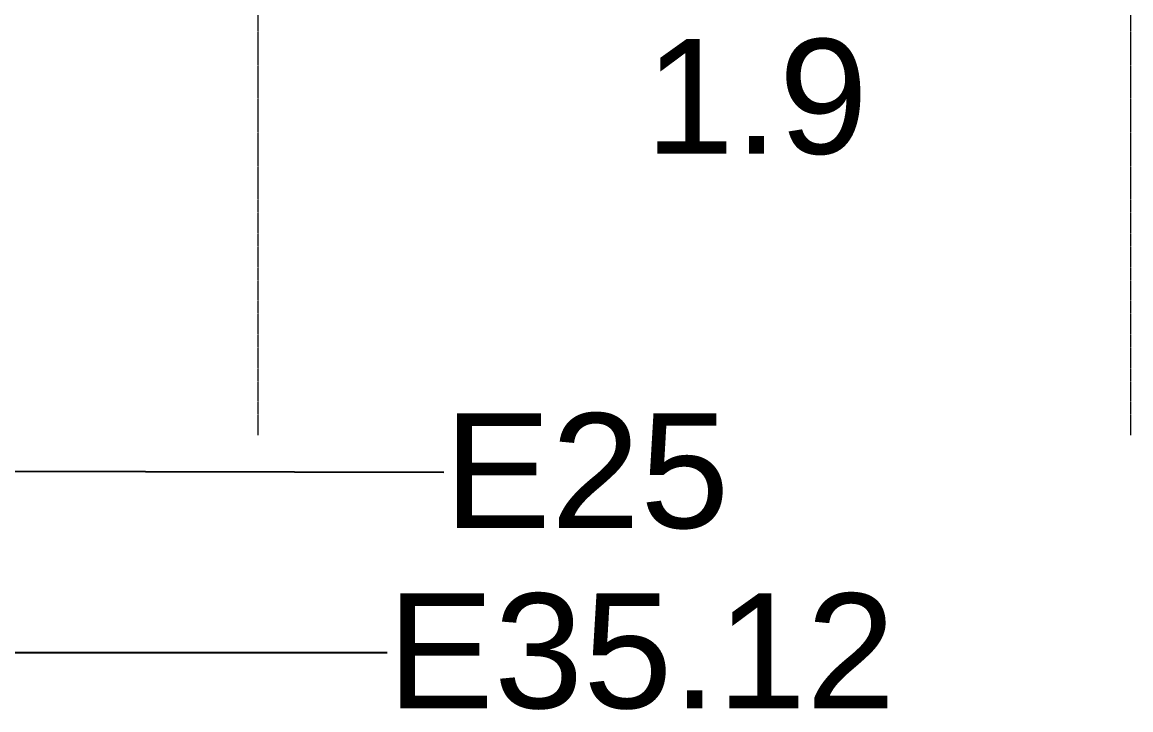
# Model space of a CAD drawing. Header units: millimetres. Extents: x 984 to 425800, y -34355 to 59419.
# Drawn here: x 337734 to 352216, y -34330 to -25343 of the extents above; entities that cross this region are included whole.
import ezdxf

# ---------------------------------------------------------------- set-up
doc = ezdxf.new("R2010")
doc.units = ezdxf.units.MM
doc.linetypes.add('DPA_Grid _ Level 100', pattern=[10, 5.5, -1.6, 1.3, -1.6])
doc.layers.add('A-ROOM-IDEN', color=3, linetype='Continuous', lineweight=25)
doc.layers.add('S-GRID', color=251, linetype='Continuous', lineweight=9)
doc.styles.add('Arial_3', font='arial.ttf', dxfattribs={"height": 1500})

msp = doc.modelspace()

# ---------------------------------------------------------------- linework, layer by layer
at = {"layer": 'A-ROOM-IDEN'}
for p, q in [((333670.7, -31203.1), (343243.8, -31225.5)), ((332317.7, -33580.5), (342499.6, -33580.5))]:
    msp.add_line(p, q, dxfattribs=at)
at = {"layer": 'S-GRID', "linetype": 'DPA_Grid _ Level 100'}
for p, q in [((340815.8, -30742.3), (340815.8, 54919.2)), ((352215.8, -30742.3), (352215.8, 54919.2))]:
    msp.add_line(p, q, dxfattribs=at)

# ---------------------------------------------------------------- texts
at = {"layer": 'A-ROOM-IDEN', "lineweight": 9, "char_height": 1500, "attachment_point": 1, "style": 'Arial_3'}
for s, insert, width in [('1.9', (345869.9, -25562.8), 3607.594), ('E25', (343243.8, -30453.8), 4609.703), ('E35.12', (342499.6, -32808.8), 8217.297)]:
    msp.add_mtext(s, dxfattribs=dict(at, insert=insert, width=width))

doc.saveas('drawing.dxf')
